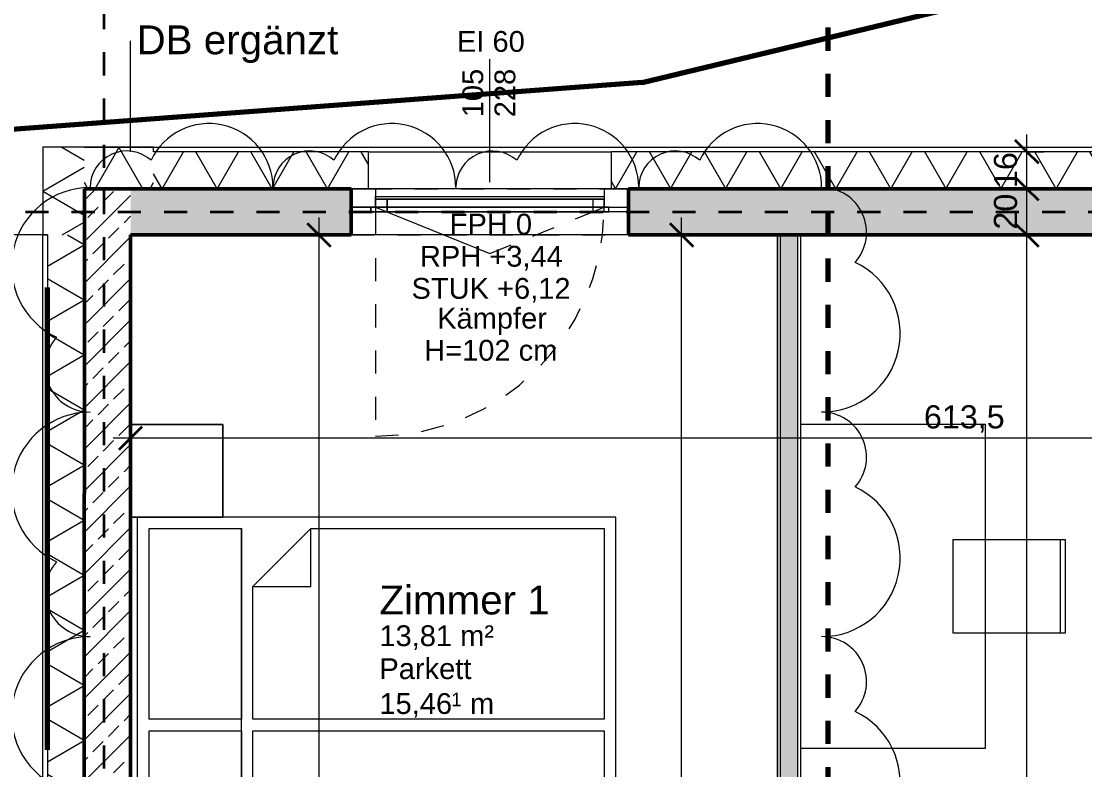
# Model space of a CAD drawing. Header units: metres. Extents: x -67.4 to -27.2, y 43.9 to 89.6.
# Drawn here: x -54.461 to -49.858, y 80.566 to 83.804 of the extents above; entities that cross this region are included whole.
import ezdxf

# ---------------------------------------------------------------- set-up
doc = ezdxf.new("R2010")
doc.units = ezdxf.units.M
for name, pattern in [('Achse', [0.009, 0.005, -0.002, 0, -0.002]), ('Strich Punkt Mittel', [0.015875, 0.00635, -0.004763, 0, -0.004763]), ('Verdeckt', [0.003, 0.002, -0.001]), ('Verdeckt Oben', [0.00225, 0.0015, -0.00075])]:
    doc.linetypes.add(name, pattern=pattern)
for name, color, linetype, lineweight in [('A-DETL-GENF_', 92, 'Continuous', 13), ('A-DETL-MBND', 5, 'Continuous', 5), ('A-GLAZ', 151, 'Continuous', 18), ('A-GLAZ-IDEN_', 152, 'Continuous', 9), ('A_Bemassung-50_', 4, 'Continuous', 9), ('A_Bemassung_', 4, 'Continuous', 9), ('A_Decken', 8, 'Continuous', 13), ('A_Fenster', 7, 'Continuous', 13), ('A_Grundstuecksgrenze', 5, 'Continuous', 70), ('A_Hilfe', 1, 'Continuous', 5), ('A_Moebel', 6, 'Continuous', 13), ('A_Raeume_', 7, 'Continuous', 5), ('A_Raeume_Beschriftung_', 7, 'Continuous', 9), ('A_Raster_', 1, 'Continuous', 9), ('A_Waende', 7, 'Continuous', 13), ('G-ANNO-REVC-IDEN_', 71, 'Continuous', 9), ('G-ANNO-REVC_', 71, 'Continuous', 9), ('G-ANNO-SYMB_', 111, 'Continuous', 9)]:
    doc.layers.add(name, color=color, linetype=linetype, lineweight=lineweight)
doc.styles.add('Arial_2', font='arial.ttf', dxfattribs={"height": 0.09})
doc.styles.add('Arial_3', font='arial.ttf', dxfattribs={"height": 0.125})
doc.styles.add('Arial_4', font='arial.ttf', dxfattribs={"height": 0.05849})
doc.styles.add('Arial_5', font='arial.ttf', dxfattribs={"height": 0.1})
doc.dimstyles.new('WGA-Bemaßung', dxfattribs={"dimscale": 0.3048, "dimtxt": 0.102026, "dimasz": 0.328084, "dimexe": 0.246063, "dimexo": 0.0625, "dimgap": 0.04101, "dimtad": 1, "dimdec": 1, "dimlfac": 100, "dimrnd": 0.5, "dimdsep": 46, "dimtxsty": 'Arial_5', "dimblk1": 'OBLIQUE', "dimblk2": 'OBLIQUE', "dimsah": 1, "dimcen": 0.09, "dimdle": 0.246063, "dimazin": 2, "dimtfac": 1, "dimtdec": 4, "dimtix": 1, "dimtmove": 0, "dimatfit": 3, "dimfxl": 0.656168, "dimfxlon": 1, "dimtvp": 1, "dimtolj": 1, "dimtzin": 0, "dimarcsym": 2})
doc.dimstyles.new('WGA-Bemaßung_2', dxfattribs={"dimscale": 0.3048, "dimtxt": 0.102026, "dimasz": 0.328084, "dimexe": 0.246063, "dimexo": 0.0625, "dimgap": 0.04101, "dimtad": 1, "dimdec": 1, "dimlfac": 100, "dimrnd": 0.5, "dimdsep": 46, "dimtxsty": 'Arial_5', "dimblk1": 'OBLIQUE', "dimblk2": 'OBLIQUE', "dimsah": 1, "dimcen": 0.09, "dimdle": 0.246063, "dimazin": 2, "dimtfac": 1, "dimtdec": 4, "dimtix": 1, "dimtmove": 2, "dimatfit": 3, "dimfxl": 0.656168, "dimfxlon": 1, "dimtvp": 1, "dimtolj": 1, "dimtzin": 0, "dimarcsym": 2})
doc.dimstyles.new('WGA-Bemaßung_4', dxfattribs={"dimscale": 0.3048, "dimtxt": 0.102026, "dimasz": 0.328084, "dimexe": 0.246063, "dimexo": 0.0625, "dimgap": 0.04101, "dimtad": 1, "dimdec": 1, "dimlfac": 100, "dimrnd": 0.5, "dimdsep": 46, "dimtxsty": 'Arial_5', "dimblk1": 'OBLIQUE', "dimblk2": 'OBLIQUE', "dimsah": 1, "dimcen": 0.09, "dimdle": 0.246063, "dimazin": 2, "dimtfac": 1, "dimtdec": 4, "dimtix": 1, "dimtmove": 0, "dimatfit": 3, "dimfxl": 0.656168, "dimfxlon": 1, "dimtvp": 1, "dimtolj": 1, "dimtzin": 0, "dimarcsym": 2})
pattern_1 = [(45, (0, 0), (-0.08980256, 0.08980256), []), (45, (0.0898, 0), (-0.08980256, 0.08980256), [0.0635, -0.03175])]

# ---------------------------------------------------------------- blocks, each defined once
blk = doc.blocks.new('Moeb_Bett - Doppelbett 180x210-V8-263_PP_01OG_BT2')
at = {"layer": 'A_Moebel', "color": 8}
for p, q in [((-1.3, 1.05), (-1.3, 0.65)), ((-0.9, 1.05), (-1.3, 1.05)), ((-1.3, 1.05), (-0.9, 1.05)), ((-1.3, 0.65), (-1.3, 1.05)), ((-0.9, 1.05), (-0.9, -1.05)), ((-0.9, 0.65), (-0.9, 1.05)), ((-0.9, 1.05), (-0.9, 0.65)), ((-0.9, 1.02), (0.9, 1.02)), ((0.9, -1.05), (0.9, 1.05)), ((1.3, 1.05), (0.9, 1.05)), ((0.9, 1.05), (0.9, 0.65)), ((0.9, 0.65), (0.9, 1.05)), ((0.9, 1.05), (1.3, 1.05)), ((1.3, 0.65), (1.3, 1.05)), ((1.3, 1.05), (1.3, 0.65)), ((-0.85, 0.57), (-0.85, 0.97)), ((-0.85, 0.97), (-0.025, 0.97)), ((-0.025, 0.97), (-0.025, 0.57)), ((0.025, 0.57), (0.025, 0.97)), ((0.025, 0.97), (0.85, 0.97)), ((0.85, 0.97), (0.85, 0.57)), ((-1.3, 0.65), (-0.9, 0.65)), ((-0.9, 0.65), (-1.3, 0.65)), ((0.9, 0.65), (1.3, 0.65)), ((1.3, 0.65), (0.9, 0.65)), ((-0.025, 0.57), (-0.85, 0.57)), ((-0.85, 0.57), (0.85, 0.57)), ((0.85, 0.57), (0.025, 0.57)), ((-0.85, 0.27), (-0.6, 0.52)), ((-0.6, 0.52), (-0.6, 0.27)), ((-0.6, 0.52), (-0.025, 0.52)), ((-0.025, 0.52), (-0.025, -1)), ((0.025, -1), (0.025, 0.52)), ((0.025, 0.52), (0.6, 0.52)), ((0.6, 0.52), (0.6, 0.27)), ((0.85, 0.27), (0.6, 0.52)), ((-0.6, 0.27), (-0.85, 0.27)), ((-0.85, -1), (-0.85, 0.27)), ((0.6, 0.27), (0.85, 0.27)), ((0.85, 0.27), (0.85, -1)), ((-0.025, -1), (-0.85, -1)), ((0.85, -1), (0.025, -1)), ((-0.9, -1.05), (0.9, -1.05))]:
    blk.add_line(p, q, dxfattribs=at)
blk = doc.blocks.new('Moeb_Schreibtisch_variabel - variabel-8084389-263_PP_01OG_BT2')
at = {"layer": 'A_Moebel', "color": 8}
for p, q in [((-1.5866, 0.4), (-1.5866, -0.4)), ((-1.5866, 0.4), (-1.5866, -0.4)), ((-0.1866, -0.4), (-0.1866, 0.4)), ((-0.1866, -0.4), (-0.1866, 0.4)), ((-1.0891, -0.2599), (-0.6841, -0.2599)), ((-1.0891, -0.4), (-1.0891, -0.2599)), ((-0.6841, -0.2599), (-0.6841, -0.4)), ((-1.5866, -0.4), (-0.1866, -0.4)), ((-1.5866, -0.4), (-0.1866, -0.4)), ((-1.0891, -0.7452), (-1.0891, -0.4)), ((-0.6841, -0.4), (-0.6841, -0.7452)), ((-1.0891, -0.7255), (-0.6841, -0.7255)), ((-0.6841, -0.7452), (-1.0891, -0.7452))]:
    blk.add_line(p, q, dxfattribs=at)
blk = doc.blocks.new('Fens_1tlg_OL - DF_OL_DK_1120x2400-V27-263_PP_01OG_BT2')
at = {"layer": 'A-GLAZ'}
for p, q in [((-0.6, 0.1), (-0.495, 0.1)), ((-0.6, 0.02), (-0.6, 0.1)), ((0.525, 0.1), (-0.525, 0.1)), ((-0.495, 0.1), (-0.495, 0.02)), ((0.495, 0.1), (0.495, 0.02)), ((0.6, 0.1), (0.495, 0.1)), ((0.6, 0.02), (0.6, 0.1)), ((-0.6, 0.02), (-0.515, 0.02)), ((-0.495, 0.02), (-0.6, 0.02)), ((-0.515, 0.02), (-0.495, 0.02)), ((-0.495, 0.02), (-0.445, 0.02)), ((-0.445, 0.02), (0.445, 0.02)), ((0.445, 0.02), (0.495, 0.02)), ((0.495, 0.02), (0.515, 0.02)), ((0.495, 0.02), (0.6, 0.02)), ((0.515, 0.02), (0.6, 0.02))]:
    blk.add_line(p, q, dxfattribs=at)
at = {"layer": 'A_Fenster', "linetype": 'Verdeckt Oben', "lineweight": 5}
for p, q in [((-0.525, 0.26), (0.525, 0.26)), ((-0.525, 0.1), (0.525, 0.1)), ((-0.6, -0.1), (0.6, -0.1)), ((-0.6, -0.1), (0.6, -0.1))]:
    blk.add_line(p, q, dxfattribs=at)
at = {"layer": 'A_Fenster'}
for p, q in [((-0.525, 0.1), (-0.6, 0.1)), ((0.6, 0.1), (0.525, 0.1)), ((-0.495, 0.055), (-0.495, 0.067)), ((-0.495, 0.067), (0.495, 0.067)), ((-0.495, 0.067), (0.495, 0.067)), ((-0.495, 0.055), (-0.495, 0.067)), ((-0.495, 0.02), (-0.495, 0.055)), ((-0.445, 0.055), (-0.495, 0.055)), ((0.495, 0.055), (-0.495, 0.055)), ((-0.495, 0.055), (-0.495, 0.02)), ((-0.495, 0.053), (-0.495, 0.055)), ((-0.495, 0.053), (-0.495, 0.055)), ((-0.445, 0.053), (-0.495, 0.053)), ((-0.445, 0.053), (-0.495, 0.053)), ((0.445, 0.055), (-0.445, 0.055)), ((-0.445, 0.055), (-0.445, 0)), ((0.445, 0.055), (-0.445, 0.055)), ((-0.445, 0.055), (0.445, 0.055)), ((-0.445, 0), (-0.445, 0.055)), ((0.445, 0.053), (-0.445, 0.053)), ((0.445, 0.053), (-0.445, 0.053)), ((0.495, 0.055), (0.445, 0.055)), ((0.445, 0.055), (0.445, 0)), ((0.445, 0.055), (0.445, 0)), ((0.495, 0.053), (0.445, 0.053)), ((0.495, 0.053), (0.445, 0.053)), ((0.495, 0.067), (0.495, 0.055)), ((0.495, 0.067), (0.495, 0.055)), ((0.495, 0.02), (0.495, 0.055)), ((0.495, 0.02), (0.495, 0.055)), ((0.495, 0.055), (0.495, 0.053)), ((0.495, 0.055), (0.495, 0.053)), ((-0.6, 0.02), (-0.515, 0.02)), ((-0.515, 0.02), (-0.495, 0.02)), ((-0.495, 0.02), (-0.515, 0.02)), ((-0.515, 0.02), (0.515, 0.02)), ((-0.515, 0), (-0.515, 0.02)), ((-0.515, 0.02), (-0.515, 0)), ((-0.495, 0.02), (-0.4455, 0)), ((-0.495, 0.02), (-0.445, 0.02)), ((-0.495, 0.02), (0.495, 0.02)), ((-0.445, 0.02), (-0.495, 0.02)), ((-0.495, 0.02), (-0.445, 0.02)), ((-0.445, 0.02), (0.445, 0.02)), ((0.445, 0.02), (-0.445, 0.02)), ((-0.445, 0.02), (0.445, 0.02)), ((0.445, 0.02), (0.495, 0.02)), ((0.495, 0.02), (0.445, 0.02)), ((0.445, 0.02), (0.495, 0.02)), ((0.495, 0.02), (0.515, 0.02)), ((0.515, 0.02), (0.495, 0.02)), ((0.515, 0.02), (0.6, 0.02)), ((0.515, 0), (0.515, 0.02)), ((0.515, 0), (0.515, 0.02)), ((0.515, 0), (-0.515, 0)), ((-0.515, 0), (-0.445, 0)), ((-0.4455, 0), (0, -0.18)), ((0.445, 0), (-0.445, 0)), ((0.445, 0), (-0.445, 0)), ((-0.445, 0), (0.445, 0)), ((0.445, 0), (0.515, 0))]:
    blk.add_line(p, q, dxfattribs=at)
at = {"layer": 'A_Fenster', "linetype": 'Verdeckt', "lineweight": 5}
for p, q in [((-0.495, 0.02), (-0.495, 0)), ((0.4455, 0), (0.495, 0.02)), ((-0.495, 0), (-0.495, -0.97)), ((0, -0.18), (0.4455, 0))]:
    blk.add_line(p, q, dxfattribs=at)
for start, end in [(358.8397, 0), (270, 358.8397)]:
    blk.add_arc((-0.495, 0.02), 0.99, start, end, dxfattribs=at)
blk = doc.blocks.new('Family - ___-3180367-263_PP_01OG_BT2')
at = {"layer": 'A_Grundstuecksgrenze'}
for q in [(-20.9804, 98.8097), (-4.0511, 95.1798)]:
    blk.add_line((-15.6261, 97.0319), q, dxfattribs=at)
blk = doc.blocks.new('Dtai_Fluchtlinie_Grenzlinie - Dtai_Grenzlinie-5920249-263_PP_01OG_BT2')
at = {"layer": 'A-DETL-GENF_', "lineweight": 70}
blk.add_line((33.45, 0), (35.45, 0), dxfattribs=at)
blk = doc.blocks.new('BS_Fens_PP_Kämpfer - oben-10106766-263_PP_01OG_BT2')
at = {"layer": 'A-GLAZ-IDEN_'}
blk.add_line((0, 0.000124), (0, 0.010761), dxfattribs=at)
blk = doc.blocks.new('DIMBLOCK248-263_PP_01OG_BT2')
at = {"layer": 'A_Bemassung-50_', "lineweight": 35, "transparency": 16777216}
for p, q in [((-50.1091, 82.8798), (-50.1591, 82.9298)), ((-50.1091, 82.8798), (-50.0591, 82.8298)), ((-50.1093, 75.8966), (-50.1593, 75.9466)), ((-50.1093, 75.8966), (-50.0593, 75.8466))]:
    blk.add_line(p, q, dxfattribs=at)
at = {"layer": 'A_Bemassung-50_', "transparency": 16777216}
for p, q in [((-50.1091, 82.8798), (-50.3091, 82.8798)), ((-50.1093, 75.8966), (-50.1091, 82.8798)), ((-50.1091, 82.8798), (-50.0341, 82.8798)), ((-50.1093, 75.8966), (-50.3093, 75.8966)), ((-50.1093, 75.8966), (-50.0343, 75.8966))]:
    blk.add_line(p, q, dxfattribs=at)
at = {"layer": 'A_Bemassung-50_', "color": 0, "transparency": 16777216, "insert": (-50.2515, 79.2147), "char_height": 0.1, "width": 0.416266, "attachment_point": 1, "rotation": 90, "line_spacing_factor": 0.941778, "style": 'Arial_5'}
blk.add_mtext('698,5', dxfattribs=at)
blk = doc.blocks.new('_Oblique')
at = {"color": 0, "linetype": 'ByBlock', "lineweight": -2}
blk.add_line((-0.5, -0.5), (0.5, 0.5), dxfattribs=at)
blk = doc.blocks.new('DIMBLOCK249-263_PP_01OG_BT2')
at = {"layer": 'A_Bemassung-50_', "lineweight": 35, "transparency": 16777216}
for p, q in [((-50.1091, 83.0798), (-50.1591, 83.1298)), ((-50.1091, 83.0798), (-50.0591, 83.0298)), ((-50.1091, 82.8798), (-50.1591, 82.9298)), ((-50.1091, 82.8798), (-50.0591, 82.8298))]:
    blk.add_line(p, q, dxfattribs=at)
at = {"layer": 'A_Bemassung-50_', "transparency": 16777216}
for p, q in [((-50.1091, 83.0798), (-50.3091, 83.0798)), ((-50.1091, 82.8798), (-50.1091, 83.0798)), ((-50.1091, 83.0798), (-50.0341, 83.0798)), ((-50.1091, 82.8798), (-50.3091, 82.8798)), ((-50.1091, 82.8798), (-50.0341, 82.8798))]:
    blk.add_line(p, q, dxfattribs=at)
at = {"layer": 'A_Bemassung-50_', "color": 0, "transparency": 16777216, "insert": (-50.2514, 82.9029), "char_height": 0.1, "width": 0.184588, "attachment_point": 1, "rotation": 90, "line_spacing_factor": 0.941778, "style": 'Arial_5'}
blk.add_mtext('20', dxfattribs=at)
blk = doc.blocks.new('DIMBLOCK250-263_PP_01OG_BT2')
at = {"layer": 'A_Bemassung-50_', "transparency": 16777216}
for p, q in [((-50.1091, 83.0798), (-50.1091, 83.3148)), ((-50.1091, 83.2398), (-50.3091, 83.2398)), ((-50.1091, 83.2398), (-50.0341, 83.2398)), ((-50.1091, 83.0798), (-50.3091, 83.0798)), ((-50.1091, 83.0798), (-50.0341, 83.0798))]:
    blk.add_line(p, q, dxfattribs=at)
at = {"layer": 'A_Bemassung-50_', "lineweight": 35, "transparency": 16777216}
for p, q in [((-50.1091, 83.2398), (-50.1591, 83.2898)), ((-50.1091, 83.2398), (-50.0591, 83.1898)), ((-50.1091, 83.0798), (-50.1591, 83.1298)), ((-50.1091, 83.0798), (-50.0591, 83.0298))]:
    blk.add_line(p, q, dxfattribs=at)
at = {"layer": 'A_Bemassung-50_', "color": 0, "transparency": 16777216, "insert": (-50.2514, 83.0829), "char_height": 0.1, "width": 0.184588, "attachment_point": 1, "rotation": 90, "line_spacing_factor": 0.941778, "style": 'Arial_5'}
blk.add_mtext('16', dxfattribs=at)
blk = doc.blocks.new('DIMBLOCK480-263_PP_01OG_BT2')
at = {"layer": 'A_Bemassung-50_', "transparency": 16777216}
for p, q in [((-53.988, 82.0005), (-53.988, 82.0755)), ((-47.853, 82.0003), (-47.853, 82.0753)), ((-47.853, 82.0003), (-54.063, 82.0005)), ((-53.988, 82.0005), (-53.988, 81.8005)), ((-47.853, 82.0003), (-47.853, 81.8003))]:
    blk.add_line(p, q, dxfattribs=at)
at = {"layer": 'A_Bemassung-50_', "lineweight": 35, "transparency": 16777216}
for p, q in [((-53.988, 82.0005), (-53.938, 82.0505)), ((-47.853, 82.0003), (-47.803, 82.0503)), ((-53.988, 82.0005), (-54.038, 81.9505)), ((-47.853, 82.0003), (-47.903, 81.9503))]:
    blk.add_line(p, q, dxfattribs=at)
at = {"layer": 'A_Bemassung-50_', "color": 0, "transparency": 16777216, "insert": (-50.5543, 82.1428), "char_height": 0.1, "width": 0.416266, "attachment_point": 1, "rotation": 359.9983, "line_spacing_factor": 0.941778, "style": 'Arial_5'}
blk.add_mtext('613,5', dxfattribs=at)
blk = doc.blocks.new('DIMBLOCK481-263_PP_01OG_BT2')
at = {"layer": 'A_Bemassung-50_', "transparency": 16777216}
for p, q in [((-53.1726, 82.9549), (-53.1728, 75.8966)), ((-53.1726, 82.8799), (-53.2476, 82.8799)), ((-53.1726, 82.8799), (-52.9726, 82.8799)), ((-53.1728, 75.8966), (-53.2478, 75.8967)), ((-53.1728, 75.8966), (-52.9728, 75.8966))]:
    blk.add_line(p, q, dxfattribs=at)
at = {"layer": 'A_Bemassung-50_', "lineweight": 35, "transparency": 16777216}
for p, q in [((-53.1726, 82.8799), (-53.2226, 82.9299)), ((-53.1726, 82.8799), (-53.1226, 82.8299)), ((-53.1728, 75.8966), (-53.2228, 75.9467)), ((-53.1728, 75.8966), (-53.1228, 75.8466))]:
    blk.add_line(p, q, dxfattribs=at)
at = {"layer": 'A_Bemassung-50_', "color": 0, "transparency": 16777216, "insert": (-53.315, 79.2148), "char_height": 0.1, "width": 0.416266, "attachment_point": 1, "rotation": 90, "line_spacing_factor": 0.941778, "style": 'Arial_5'}
blk.add_mtext('698,5', dxfattribs=at)
blk = doc.blocks.new('DIMBLOCK548-263_PP_01OG_BT2')
at = {"layer": 'A_Bemassung-50_', "transparency": 16777216}
for p, q in [((-51.6033, 77.9491), (-51.6032, 82.9548)), ((-51.6032, 82.8798), (-51.8032, 82.8798)), ((-51.6032, 82.8798), (-51.5282, 82.8798)), ((-51.6033, 77.9491), (-51.8033, 77.9491)), ((-51.6033, 77.9491), (-51.5283, 77.9491))]:
    blk.add_line(p, q, dxfattribs=at)
at = {"layer": 'A_Bemassung-50_', "lineweight": 35, "transparency": 16777216}
for p, q in [((-51.6032, 82.8798), (-51.6532, 82.9298)), ((-51.6032, 82.8798), (-51.5532, 82.8298)), ((-51.6033, 77.9491), (-51.6533, 77.9991)), ((-51.6033, 77.9491), (-51.5533, 77.8991))]:
    blk.add_line(p, q, dxfattribs=at)
at = {"layer": 'A_Bemassung-50_', "color": 0, "transparency": 16777216, "insert": (-51.7456, 80.2991), "char_height": 0.1, "width": 0.276883, "attachment_point": 1, "rotation": 90, "line_spacing_factor": 0.941778, "style": 'Arial_5'}
blk.add_mtext('493', dxfattribs=at)
blk = doc.blocks.new('Family - ___-11916835-263_PP_01OG_BT2')
at = {"layer": 'G-ANNO-REVC_'}
for centre, radius, start, end in [((-17.8605, 97.471), 0.1583, 25.5497, 157.36), ((-17.5318, 97.3338), 0.277, 337.36, 132.1512), ((-18.1375, 97.2181), 0.34, 67.36, 222.1512), ((-17.13, 97.1663), 0.1583, 25.5497, 157.36), ((-16.8013, 97.0292), 0.277, 337.36, 132.1512), ((-18.3058, 96.8145), 0.1943, 115.5497, 247.36), ((-16.3995, 96.8616), 0.1583, 25.5497, 157.36), ((-16.0707, 96.7245), 0.277, 337.36, 132.1512), ((-15.6689, 96.5569), 0.1583, 25.5497, 157.36), ((-18.5115, 96.3214), 0.34, 67.36, 222.1512), ((-15.3402, 96.4198), 0.277, 337.36, 132.1512), ((-15.1593, 96.1338), 0.1943, 295.5497, 67.36), ((-18.6798, 95.9178), 0.1943, 115.5497, 247.36), ((-15.3276, 95.7303), 0.34, 247.36, 42.1512), ((-18.8855, 95.4247), 0.34, 67.36, 222.1512), ((-15.5333, 95.2371), 0.1943, 295.5497, 67.36), ((-15.7016, 94.8336), 0.34, 247.36, 42.1512), ((-15.9073, 94.3404), 0.1943, 295.5497, 67.36), ((-16.0756, 93.9369), 0.34, 247.36, 42.1512)]:
    blk.add_arc(centre, radius, start, end, dxfattribs=at)

msp = doc.modelspace()

# ---------------------------------------------------------------- hatches: boundary and pattern name
at = {"layer": 'A_Waende', "lineweight": 5}
h = msp.add_hatch(dxfattribs=at)
h.set_pattern_fill('FP_149', color=250, angle=-157.36, style=0, pattern_type=2)
h.set_pattern_definition([(270, (-54.36835, 83.06967), (0.20638, 8e-15), []), (330, (-54.36835, 83.06967), (0.10318, 0.17872), []), (30, (-54.36835, 83.06967), (-0.10319, 0.17873), [])])
h.paths.add_polyline_path([(-54.1881, 82.8799), (-54.1879, 82.8799), (-54.1881, 83.2599), (-54.3679, 83.2599), (-54.3679, 82.8799), (-54.268, 82.8799)])
h = msp.add_hatch(dxfattribs=at)
h.set_pattern_fill('FP_148', color=250, angle=202.64, style=0, pattern_type=2)
h.set_pattern_definition([(180, (-54.03795, 83.25948), (2e-15, -0.20638), []), (240, (-54.03795, 83.25948), (0.17872, -0.10318), []), (300, (-54.03795, 83.25948), (0.17872, 0.10319), [])])
h.paths.add_polyline_path([(-53.9879, 83.0799), (-53.9879, 83.0799), (-53.8879, 83.0799), (-53.8879, 83.2599), (-54.1879, 83.2599), (-54.1879, 83.0799), (-53.9879, 83.0799)])
h = msp.add_hatch(dxfattribs=at)
h.set_pattern_fill('FP_129', color=250, angle=-157.36, style=0, pattern_type=2)
h.set_pattern_definition([(359.998, (-52.89781, 83.0795), (7e-06, 0.20637), []), (59.998, (-52.89781, 83.0795), (-0.178727, 0.103196), []), (119.998, (-52.89781, 83.0795), (-0.178725, -0.10318), [])])
h.paths.add_polyline_path([(-52.9579, 83.0799), (-52.9579, 83.2399), (-53.8879, 83.2396), (-53.8879, 83.0799), (-53.0329, 83.0799)])
h = msp.add_hatch(dxfattribs=at)
h.set_pattern_fill('FP_130', color=250, angle=-157.36, style=0, pattern_type=2)
h.set_pattern_definition([(359.998, (-50.22074, 83.08005), (7e-06, 0.20638), []), (59.998, (-50.22074, 83.08005), (-0.178727, 0.103196), []), (119.998, (-50.22074, 83.08005), (-0.178725, -0.10318), [])])
h.paths.add_polyline_path([(-49.5829, 83.0798), (-49.5829, 83.2398), (-51.9079, 83.2396), (-51.9079, 83.0798), (-49.6579, 83.0798)])
h = msp.add_hatch(dxfattribs=at)
h.set_pattern_fill('FP_4', color=250, style=0, pattern_type=2)
h.set_pattern_definition(pattern_1)
h.paths.add_polyline_path([(-53.9882, 75.6967), (-53.9882, 76.0467), (-54.1881, 76.0467), (-54.1881, 75.6967), (-53.9882, 75.6967)])
h.paths.add_polyline_path([(-53.9881, 77.2467), (-53.9879, 83.0799), (-54.1879, 83.0795), (-54.1879, 77.2467), (-53.9881, 77.2467)])
h = msp.add_hatch(dxfattribs=at)
h.set_pattern_fill('FP_4', color=250, style=0, pattern_type=2)
h.set_pattern_definition(pattern_1)
h.paths.add_polyline_path([(-40.7279, 82.8795), (-40.7279, 82.8795), (-40.7279, 83.0795), (-43.0129, 83.0795), (-43.0129, 82.8796), (-40.728, 82.8795)])
h.paths.add_polyline_path([(-44.2129, 82.8796), (-44.2129, 83.0796), (-45.7354, 83.0795), (-45.7354, 82.8796), (-44.4187, 82.8796)])
h.paths.add_polyline_path([(-46.9354, 82.8797), (-46.9354, 83.0797), (-48.4579, 83.0795), (-48.4579, 82.8797), (-46.9529, 82.8797)])
h.paths.add_polyline_path([(-49.6579, 82.8798), (-49.6579, 83.0798), (-51.8329, 83.0795), (-51.8329, 82.8798), (-50.0281, 82.8798)])
h.paths.add_polyline_path([(-53.0329, 82.8799), (-53.0329, 83.0799), (-53.9879, 83.0795), (-53.9879, 82.8799), (-53.639, 82.8799)])
h = msp.add_hatch(dxfattribs=at)
h.set_pattern_fill('FP_3', color=250, angle=202.64, style=0, pattern_type=2)
h.set_pattern_definition([(89.998, (-54.18779, 79.5012), (-0.20637, 7e-06), []), (149.998, (-54.18779, 79.5012), (-0.103191, -0.178718), []), (209.998, (-54.18779, 79.5012), (0.103184, -0.178734), [])])
h.paths.add_polyline_path([(-54.1881, 77.1717), (-54.1881, 82.8799), (-54.3479, 82.8799), (-54.3479, 77.1717), (-54.1881, 77.1717)])
h = msp.add_hatch(dxfattribs=at)
h.set_pattern_fill('FP_16', color=250, angle=247.64, style=0, pattern_type=2)
h.set_pattern_definition([(134.998, (-51.08763, 80.4142), (-0.2539954, 0.1270123), [0.02245, -0.15715]), (134.998, (-51.19877, 80.46208), (-0.2539954, 0.1270123), [0.02245, -0.15715]), (134.998, (-51.0883, 80.47827), (-0.2539954, 0.1270123), [0.02245, -0.15715]), (134.998, (-51.19852, 80.52577), (-0.2539954, 0.1270123), [0.02245, -0.15715]), (161.563, (-51.103625, 80.43051), (-0.5079932, 0.1270184), [0.0502, -0.35141]), (161.563, (-51.151387, 80.44583), (-0.5079932, 0.1270184), [0.0502, -0.35141]), (161.563, (-51.103755, 80.49328), (-0.5079932, 0.1270184), [0.0502, -0.35141]), (161.563, (-51.151137, 80.509525), (-0.5079932, 0.1270184), [0.0502, -0.35141]), (224.998, (-51.19908, 80.42977), (0.2540043, 0.1269946), [0.02245, -0.15715]), (224.998, (-51.0883, 80.47827), (0.2540043, 0.1269946), [0.02245, -0.15715]), (224.998, (-51.19883, 80.49346), (0.2540043, 0.1269946), [0.02245, -0.15715]), (224.998, (-51.08805, 80.54197), (0.2540043, 0.1269946), [0.02245, -0.15715]), (198.433, (-51.151387, 80.44583), (0.5080021, 0.12698295), [0.0502, -0.35141]), (198.433, (-51.10369, 80.461894), (0.5080021, 0.12698295), [0.0502, -0.35141]), (198.433, (-51.151137, 80.509525), (0.5080021, 0.12698295), [0.0502, -0.35141]), (198.433, (-51.10344, 80.525588), (0.5080021, 0.12698295), [0.0502, -0.35141])])
h.paths.add_polyline_path([(-51.1006, 77.9491), (-51.1006, 78.1141), (-51.1756, 78.1141), (-51.1756, 77.9491)])
h.paths.add_polyline_path([(-51.1006, 77.9366), (-51.1006, 77.9491), (-51.1756, 77.9491), (-51.1756, 77.9366)])
h.paths.add_polyline_path([(-51.1006, 78.9841), (-51.1006, 79.2366), (-51.1006, 82.8798), (-51.1754, 82.8795), (-51.1754, 78.9841)])

# ---------------------------------------------------------------- linework, layer by layer
at = {"layer": 'A-DETL-MBND'}
for p, q in [((-53.8879, 83.2599), (-41.0479, 83.2595)), ((-54.3683, 71.7219), (-54.3679, 82.8799))]:
    msp.add_line(p, q, dxfattribs=at)
at = {"layer": 'A_Decken'}
for p, q in [((-53.0329, 83.0799), (-52.9579, 83.0799)), ((-51.9079, 83.0798), (-51.8329, 83.0798)), ((-51.8329, 82.9798), (-53.0329, 82.9799)), ((-51.0879, 82.8798), (-51.0881, 79.2491))]:
    msp.add_line(p, q, dxfattribs=at)
at = {"layer": 'A_Hilfe'}
for p, q in [((-53.9879, 83.2399), (-53.9879, 83.7199)), ((-54.3479, 82.8799), (-55.3079, 82.8799))]:
    msp.add_line(p, q, dxfattribs=at)
at = {"layer": 'A_Raeume_', "flags": 128}
for points in [[(-53.9879, 82.8799), (-53.9881, 77.9492), (-52.0081, 77.9491), (-51.1881, 77.9491), (-51.1881, 79.1991), (-51.1879, 82.8798)], [(-47.8529, 82.8797), (-51.0879, 82.8798), (-51.0881, 79.2491), (-47.8531, 79.249)]]:
    msp.add_lwpolyline(points, close=True, dxfattribs=at)
at = {"layer": 'A_Raster_', "linetype": 'Strich Punkt Mittel', "lineweight": 35}
for p, q in [((-54.1037, 85.8704), (-54.1049, 46.5271)), ((-56.2428, 82.98), (-31.8, 82.9792))]:
    msp.add_line(p, q, dxfattribs=at)
at = {"layer": 'A_Waende', "color": 250, "lineweight": 5}
for p, q in [((-53.8879, 83.2599), (-54.3679, 83.2599)), ((-54.3679, 83.2599), (-54.3679, 82.8799)), ((-53.8879, 83.2399), (-53.8879, 83.2599)), ((-52.9579, 83.2399), (-53.8879, 83.2399)), ((-52.9579, 83.0799), (-52.9579, 83.2399)), ((-49.5829, 83.2398), (-51.9079, 83.2398)), ((-51.9079, 83.2398), (-51.9079, 83.0798)), ((-54.1879, 83.0799), (-53.8879, 83.0799)), ((-54.1879, 82.8799), (-54.1879, 83.0799)), ((-54.3679, 82.8799), (-54.3479, 82.8799)), ((-54.3479, 82.8799), (-54.3481, 77.1717))]:
    msp.add_line(p, q, dxfattribs=at)
at = {"layer": 'A_Waende'}
for p, q in [((-52.9579, 83.2399), (-51.9079, 83.2398)), ((-51.9079, 83.0798), (-52.9579, 83.0799)), ((-51.1879, 82.8798), (-51.1881, 78.9841)), ((-51.1756, 78.9841), (-51.1754, 82.8798)), ((-51.1006, 79.2366), (-51.1004, 82.8798))]:
    msp.add_line(p, q, dxfattribs=at)
at = {"layer": 'A_Waende', "color": 10, "lineweight": 50}
for p, q in [((-54.1879, 83.0799), (-54.1881, 77.2467)), ((-54.1879, 83.0799), (-53.0329, 83.0799)), ((-53.0329, 82.8799), (-53.0329, 83.0799)), ((-49.6579, 83.0798), (-51.8329, 83.0798)), ((-51.8329, 83.0798), (-51.8329, 82.8798)), ((-53.9881, 77.2467), (-53.9879, 82.8799)), ((-53.9879, 82.8799), (-53.0329, 82.8799)), ((-51.8329, 82.8798), (-49.6579, 82.8798))]:
    msp.add_line(p, q, dxfattribs=at)
at = {"layer": 'G-ANNO-SYMB_', "linetype": 'Achse', "lineweight": 70}
msp.add_line((-50.9697, 47.2772), (-50.9686, 85.3049), dxfattribs=at)

# ---------------------------------------------------------------- block references
at = {"layer": 'A-DETL-GENF_', "rotation": 89.99827587845456}
msp.add_blockref('Dtai_Fluchtlinie_Grenzlinie - Dtai_Grenzlinie-5920249-263_PP_01OG_BT2', (-54.349, 47.2019), dxfattribs=at)
at = {"layer": 'A-GLAZ', "rotation": 359.9982758785824}
msp.add_blockref('Fens_1tlg_OL - DF_OL_DK_1120x2400-V27-263_PP_01OG_BT2', (-52.4329, 82.9798), dxfattribs=at)
at = {"layer": 'A-GLAZ-IDEN_', "xscale": 49.99999999999998, "yscale": 49.99999999999998, "zscale": 49.99999999999998, "rotation": 359.998275878371}
msp.add_blockref('BS_Fens_PP_Kämpfer - oben-10106766-263_PP_01OG_BT2', (-52.4329, 83.1025), dxfattribs=at)
at = {"layer": 'A_Grundstuecksgrenze', "rotation": 22.64000000000043}
msp.add_blockref('Family - ___-3180367-263_PP_01OG_BT2', (0, 0), dxfattribs=at)
at = {"layer": 'A_Moebel', "color": 8}
for name, p, rotation in [('Moeb_Bett - Doppelbett 180x210-V8-263_PP_01OG_BT2', (-52.938, 80.7593), 89.99827587845473), ('Moeb_Schreibtisch_variabel - variabel-8084389-263_PP_01OG_BT2', (-50.688, 82.2458), 89.99827587845436)]:
    msp.add_blockref(name, p, dxfattribs=dict(at, rotation=rotation))
at = {"layer": 'G-ANNO-REVC_', "rotation": 22.64000000000043}
msp.add_blockref('Family - ___-11916835-263_PP_01OG_BT2', (0, 0), dxfattribs=at)

# ---------------------------------------------------------------- texts
at = {"layer": 'A-GLAZ-IDEN_', "char_height": 0.09, "attachment_point": 1, "style": 'Arial_2'}
for s, insert, width, rotation in [('EI 60', (-52.5751, 83.7622), 0.344726, 359.9983), ('105', (-52.5517, 83.389), 0.252532, 90), ('228', (-52.4128, 83.389), 0.252532, 90), ('FPH 0', (-52.6065, 82.9716), 0.424894, 359.9983), ('RPH +3,44', (-52.7355, 82.8327), 0.737552, 359.9983), ('STUK +6,12', (-52.7719, 82.6937), 0.82173, 359.9983), ('Kämpfer', (-52.6609, 82.5646), 0.557173, 359.9983), ('H=102 cm', (-52.7171, 82.4257), 0.689451, 359.9983)]:
    msp.add_mtext(s, dxfattribs=dict(at, insert=insert, width=width, rotation=rotation))
at = {"layer": 'A_Raeume_Beschriftung_', "attachment_point": 1}
for s, insert, char_height, width, style in [('Zimmer 1', (-52.9109, 81.3626), 0.125, 0.89789, 'Arial_3'), ('13,81 m²', (-52.9109, 81.1906), 0.09, 0.58924, 'Arial_2'), ('Parkett', (-52.9109, 81.0481), 0.09, 0.464979, 'Arial_2'), ('15,46', (-52.9109, 80.8971), 0.09, 0.376793, 'Arial_2'), ('1', (-52.6, 80.899), 0.0585, 0.056118, 'Arial_4'), (' m', (-52.5537, 80.8971), 0.09, 0.164346, 'Arial_2')]:
    msp.add_mtext(s, dxfattribs=dict(at, insert=insert, char_height=char_height, width=width, style=style))
at = {"layer": 'G-ANNO-REVC-IDEN_', "insert": (-53.9619, 83.7866), "char_height": 0.125, "width": 1.054219, "attachment_point": 1, "style": 'Arial_3'}
msp.add_mtext('DB ergänzt', dxfattribs=at)

# ---------------------------------------------------------------- dimensions: what is measured, and where the dimension line sits
at = {"layer": 'A_Bemassung_'}
for base, p1, p2, dimstyle, override, picture, middle in [((-50.1091, 83.2398), (-50.3091, 83.0798), (-50.3091, 83.2398), 'WGA-Bemaßung', {"dimpost": '<>', "dimfxl": 0.16}, 'DIMBLOCK250-263_PP_01OG_BT2', (-50.1726, 83.1598)), ((-50.1091, 83.0798), (-50.3091, 82.8798), (-50.3091, 83.0798), 'WGA-Bemaßung', {"dimpost": '<>', "dimfxl": 0.2}, 'DIMBLOCK249-263_PP_01OG_BT2', (-50.1726, 82.9798)), ((-53.1728, 75.8966), (-52.9726, 82.8799), (-52.9728, 75.8966), 'WGA-Bemaßung_4', {"dimpost": '<>', "dimfxl": 6.983216}, 'DIMBLOCK481-263_PP_01OG_BT2', (-53.2362, 79.3883)), ((-51.6032, 82.8798), (-51.8033, 77.9491), (-51.8032, 82.8798), 'WGA-Bemaßung_4', {"dimpost": '<>', "dimfxl": 4.930716}, 'DIMBLOCK548-263_PP_01OG_BT2', (-51.6668, 80.4145)), ((-50.1091, 82.8798), (-50.3093, 75.8966), (-50.3091, 82.8798), 'WGA-Bemaßung', {"dimpost": '<>', "dimfxl": 6.983216}, 'DIMBLOCK248-263_PP_01OG_BT2', (-50.1727, 79.3882))]:
    dim = msp.add_linear_dim(base=base, p1=p1, p2=p2, angle=89.9983, dimstyle=dimstyle, override=override, dxfattribs=at)
    dim.commit()
    dim.dimension.update_dxf_attribs({"geometry": picture, "text_midpoint": middle})
dim = msp.add_linear_dim(base=(-53.988, 82.0005), p1=(-47.853, 81.8003), p2=(-53.988, 81.8005), angle=359.9983, dimstyle='WGA-Bemaßung_2', override={"dimpost": '<>', "dimfxl": 6.135}, dxfattribs=at)
dim.commit()
dim.dimension.update_dxf_attribs({"geometry": 'DIMBLOCK480-263_PP_01OG_BT2', "text_midpoint": (-50.3462, 82.0761), "dimtype": 160, "text_rotation": 359.9983})

doc.saveas('drawing.dxf')
